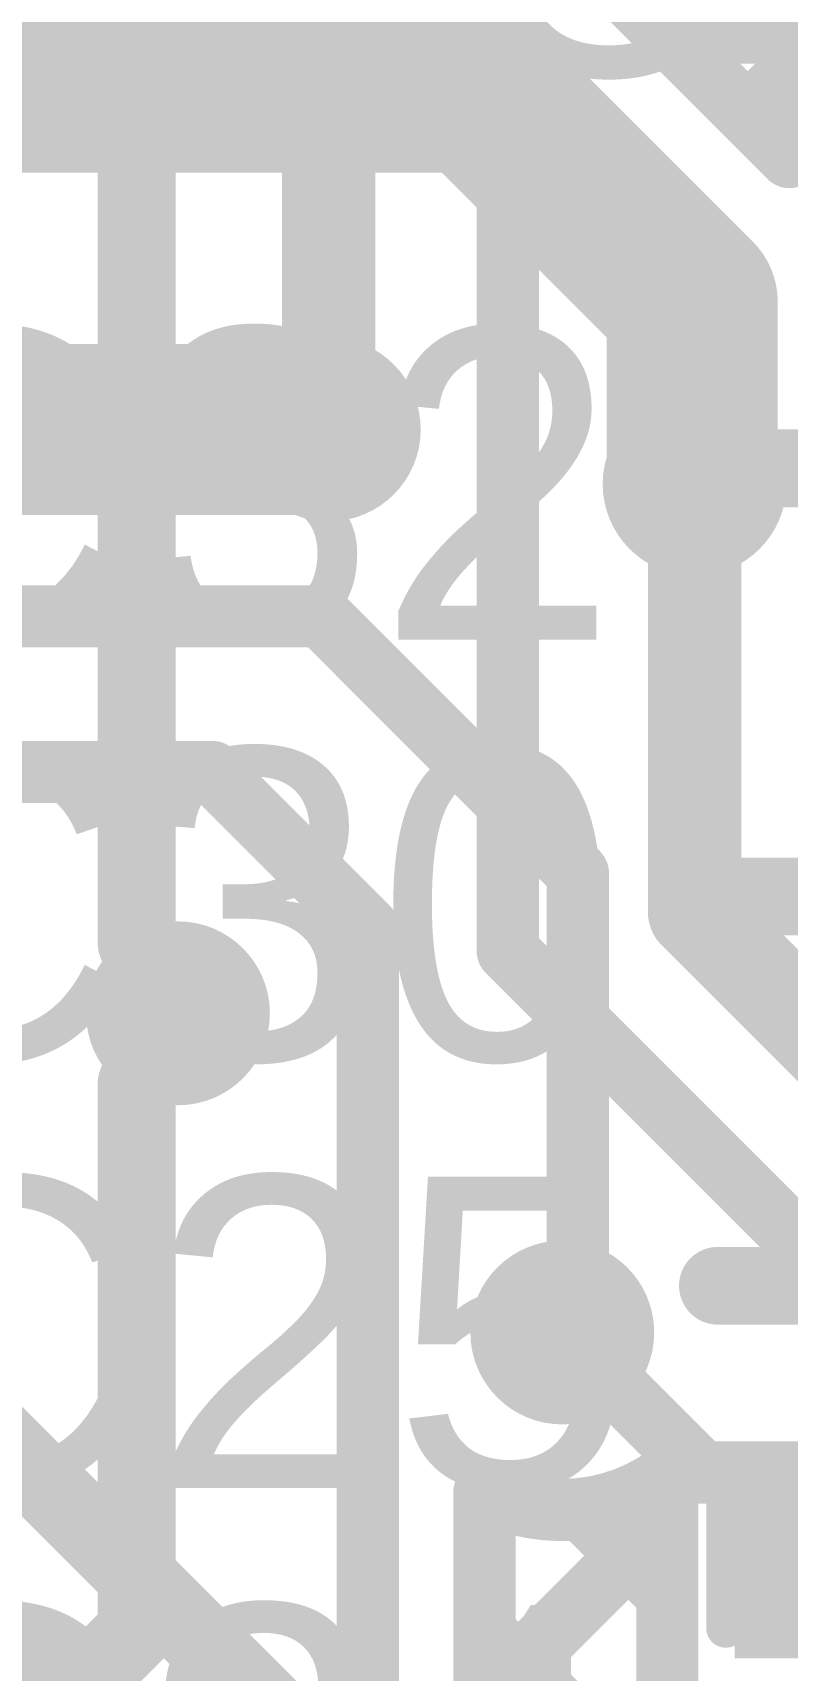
# Model space of a CAD drawing. Header units: millimetres. Extents: x -0.57 to 2.98, y -0.65 to 2.86.
# Drawn here: x 1.542 to 1.6389, y 1.1156 to 1.326 of the extents above; entities that cross this region are included whole.
import ezdxf

# ---------------------------------------------------------------- set-up
doc = ezdxf.new("R2010")
doc.units = ezdxf.units.MM
doc.header["$MEASUREMENT"] = 0
for name, color, linetype in [('BottomLayer', 5, 'Continuous'), ('BottomSolder', 6, 'Continuous'), ('Mechanical2', 216, 'Continuous'), ('TopLayer', 1, 'Continuous'), ('TopOverlay', 2, 'Continuous'), ('TopPaste', 8, 'Continuous'), ('TopSolder', 216, 'Continuous'), ('ViaHoleLayer', 16, 'Continuous')]:
    doc.layers.add(name, color=color, linetype=linetype)
doc.styles.add('Arial', font='', dxfattribs={"height": 0.2})
doc.styles.get('Arial').set_extended_font_data('Arial')

# ---------------------------------------------------------------- blocks, each defined once
blk = doc.blocks.new('C___0402_61')
at = {"layer": 'TopLayer'}
for points in [[(-0.0275, -0.0125), (-0.0275, 0.0125), (-0.0095, 0.0125), (-0.0095, -0.0125)], [(0.0095, -0.0125), (0.0095, 0.0125), (0.0275, 0.0125), (0.0275, -0.0125)]]:
    blk.add_hatch(color=1, dxfattribs=at).paths.add_polyline_path(points)
at = {"layer": 'TopPaste'}
for points in [[(-0.0275, -0.0125), (-0.0275, 0.0125), (-0.0095, 0.0125), (-0.0095, -0.0125)], [(0.0095, -0.0125), (0.0095, 0.0125), (0.0275, 0.0125), (0.0275, -0.0125)]]:
    blk.add_hatch(color=8, dxfattribs=at).paths.add_polyline_path(points)
at = {"layer": 'TopSolder'}
for points in [[(-0.02986, -0.01486), (-0.02986, 0.01486), (-0.00714, 0.01486), (-0.00714, -0.01486)], [(0.00714, -0.01486), (0.00714, 0.01486), (0.02986, 0.01486), (0.02986, -0.01486)]]:
    blk.add_hatch(color=216, dxfattribs=at).paths.add_polyline_path(points)
at = {"layer": 'TopOverlay', "const_width": 0.005}
for points in [[(-0.031, 0.016), (-0.011, 0.016)], [(-0.031, 0.016), (-0.031, -0.016)], [(0.011, 0.016), (0.031, 0.016)], [(0.031, 0.016), (0.031, -0.016)], [(-0.031, -0.016), (-0.011, -0.016)], [(0.011, -0.016), (0.031, -0.016)]]:
    blk.add_lwpolyline(points, dxfattribs=at)
at = {"layer": 'TopOverlay', "const_width": 0.0025}
for points in [[(-0.03225, 0.016, 1), (-0.02975, 0.016, 1)], [(-0.03225, 0.016, 1), (-0.02975, 0.016, 1)], [(-0.01225, 0.016, 1), (-0.00975, 0.016, 1)], [(0.00975, 0.016, 1), (0.01225, 0.016, 1)], [(0.02975, 0.016, 1), (0.03225, 0.016, 1)], [(0.02975, 0.016, 1), (0.03225, 0.016, 1)], [(-0.03225, -0.016, 1), (-0.02975, -0.016, 1)], [(-0.03225, -0.016, 1), (-0.02975, -0.016, 1)], [(-0.01225, -0.016, 1), (-0.00975, -0.016, 1)], [(0.00975, -0.016, 1), (0.01225, -0.016, 1)], [(0.02975, -0.016, 1), (0.03225, -0.016, 1)], [(0.02975, -0.016, 1), (0.03225, -0.016, 1)]]:
    blk.add_lwpolyline(points, format="xyb", close=True, dxfattribs=at)

msp = doc.modelspace()

# ---------------------------------------------------------------- hatches: boundary and pattern name
at = {"layer": 'BottomLayer'}
msp.add_hatch(color=5, dxfattribs=at).paths.add_polyline_path([(1.621, 1.322), (1.704, 1.322), (1.704, 1.358), (1.621, 1.358)])
h = msp.add_hatch(color=5, dxfattribs=at)
edge = h.paths.add_edge_path()
edge.add_arc((1.58, 1.275), 0.01181, 0, 360)
h = msp.add_hatch(color=5, dxfattribs=at)
edge = h.paths.add_edge_path()
edge.add_arc((1.627, 1.268), 0.01181, 0, 360)
h = msp.add_hatch(color=5, dxfattribs=at)
edge = h.paths.add_edge_path()
edge.add_arc((1.56062, 1.2), 0.01181, 0, 360)
h = msp.add_hatch(color=5, dxfattribs=at)
edge = h.paths.add_edge_path()
edge.add_arc((1.61, 1.159), 0.01181, 0, 360)
at = {"layer": 'BottomSolder'}
h = msp.add_hatch(color=6, dxfattribs=at)
edge = h.paths.add_edge_path()
edge.add_arc((1.58, 1.275), 0.00791, 0, 360)
h = msp.add_hatch(color=6, dxfattribs=at)
edge = h.paths.add_edge_path()
edge.add_arc((1.627, 1.268), 0.00791, 0, 360)
h = msp.add_hatch(color=6, dxfattribs=at)
edge = h.paths.add_edge_path()
edge.add_arc((1.56062, 1.2), 0.00791, 0, 360)
h = msp.add_hatch(color=6, dxfattribs=at)
edge = h.paths.add_edge_path()
edge.add_arc((1.61, 1.159), 0.00791, 0, 360)
at = {"layer": 'TopLayer'}
h = msp.add_hatch(color=1, dxfattribs=at)
edge = h.paths.add_edge_path()
edge.add_arc((1.58, 1.275), 0.01181, 0, 360)
h = msp.add_hatch(color=1, dxfattribs=at)
edge = h.paths.add_edge_path()
edge.add_arc((1.627, 1.268), 0.01181, 0, 360)
h = msp.add_hatch(color=1, dxfattribs=at)
edge = h.paths.add_edge_path()
edge.add_arc((1.56062, 1.2), 0.01181, 0, 360)
h = msp.add_hatch(color=1, dxfattribs=at)
edge = h.paths.add_edge_path()
edge.add_arc((1.61, 1.159), 0.01181, 0, 360)
at = {"layer": 'TopSolder'}
h = msp.add_hatch(color=216, dxfattribs=at)
edge = h.paths.add_edge_path()
edge.add_arc((1.58, 1.275), 0.00791, 0, 360)
h = msp.add_hatch(color=216, dxfattribs=at)
edge = h.paths.add_edge_path()
edge.add_arc((1.627, 1.268), 0.00791, 0, 360)
h = msp.add_hatch(color=216, dxfattribs=at)
edge = h.paths.add_edge_path()
edge.add_arc((1.56062, 1.2), 0.00791, 0, 360)
h = msp.add_hatch(color=216, dxfattribs=at)
edge = h.paths.add_edge_path()
edge.add_arc((1.61, 1.159), 0.00791, 0, 360)
at = {"layer": 'ViaHoleLayer'}
h = msp.add_hatch(color=16, dxfattribs=at)
edge = h.paths.add_edge_path()
edge.add_arc((1.58, 1.275), 0.00591, 0, 360)
h = msp.add_hatch(color=16, dxfattribs=at)
edge = h.paths.add_edge_path()
edge.add_arc((1.627, 1.268), 0.00591, 0, 360)
h = msp.add_hatch(color=16, dxfattribs=at)
edge = h.paths.add_edge_path()
edge.add_arc((1.56062, 1.2), 0.00591, 0, 360)
h = msp.add_hatch(color=16, dxfattribs=at)
edge = h.paths.add_edge_path()
edge.add_arc((1.61, 1.159), 0.00591, 0, 360)

# ---------------------------------------------------------------- linework, layer by layer
at = {"layer": 'BottomLayer'}
for points, const_width in [([(1.55531, 1.209), (1.55531, 1.42803)], 0.01), ([(1.58, 1.275), (1.58, 1.419)], 0.012), ([(1.603, 1.208), (1.603, 1.391)], 0.008), ([(1.627, 1.213), (1.627, 1.268)], 0.012), ([(1.627, 1.213), (1.664, 1.176)], 0.012), ([(1.55531, 1.209), (1.56062, 1.20369)], 0.01), ([(1.603, 1.208), (1.652, 1.159)], 0.008), ([(1.56062, 1.2), (1.56062, 1.20369)], 0.01), ([(1.505, 1.178), (1.5445, 1.1385)], 0.01), ([(1.487, 1.171), (1.65769, 1.00031)], 0.01), ([(1.61, 1.159), (1.628, 1.141)], 0.008), ([(1.628, 1.141), (1.77979, 1.141)], 0.008), ([(1.5445, 1.1385), (1.60868, 1.07432)], 0.01)]:
    msp.add_lwpolyline(points, dxfattribs=dict(at, const_width=const_width))
for points, const_width in [([(1.577, 1.275, 1), (1.583, 1.275, 1)], 0.006), ([(1.624, 1.268, 1), (1.63, 1.268, 1)], 0.006), ([(1.624, 1.213, 1), (1.63, 1.213, 1)], 0.006), ([(1.624, 1.213, 1), (1.63, 1.213, 1)], 0.006), ([(1.55281, 1.209, 1), (1.55781, 1.209, 1)], 0.005), ([(1.55281, 1.209, 1), (1.55781, 1.209, 1)], 0.005), ([(1.601, 1.208, 1), (1.605, 1.208, 1)], 0.004), ([(1.601, 1.208, 1), (1.605, 1.208, 1)], 0.004), ([(1.55812, 1.20369, 1), (1.56312, 1.20369, 1)], 0.005), ([(1.55812, 1.20369, 1), (1.56312, 1.20369, 1)], 0.005), ([(1.55812, 1.2, 1), (1.56312, 1.2, 1)], 0.005), ([(1.608, 1.159, 1), (1.612, 1.159, 1)], 0.004), ([(1.626, 1.141, 1), (1.63, 1.141, 1)], 0.004), ([(1.626, 1.141, 1), (1.63, 1.141, 1)], 0.004), ([(1.542, 1.1385, 1), (1.547, 1.1385, 1)], 0.005), ([(1.542, 1.1385, 1), (1.547, 1.1385, 1)], 0.005)]:
    msp.add_lwpolyline(points, format="xyb", close=True, dxfattribs=dict(at, const_width=const_width))
at = {"layer": 'Mechanical2', "const_width": 0.01}
msp.add_lwpolyline([(1.75783, 2.80917, -6.230382), (0.64896, 2.81029)], format="xyb", dxfattribs=at)
at = {"layer": 'TopLayer'}
for points, const_width in [([(1.63919, 1.31), (1.63919, 1.36331)], 0.008), ([(1.61968, 1.32951), (1.63919, 1.34902)], 0.008), ([(1.61467, 1.33452), (1.63919, 1.31)], 0.008), ([(1.407, 1.319), (1.59907, 1.319)], 0.022), ([(1.59907, 1.319), (1.62669, 1.29138)], 0.022), ([(1.63382, 1.31537), (1.63919, 1.32073)], 0.008), ([(1.62669, 1.26831), (1.62669, 1.29138)], 0.022), ([(1.407, 1.275), (1.58, 1.275)], 0.022), ([(1.62669, 1.26831), (1.627, 1.268)], 0.022), ([(1.391, 1.251), (1.579, 1.251)], 0.008), ([(1.579, 1.251), (1.612, 1.218)], 0.008), ([(1.387, 1.231), (1.565, 1.231)], 0.008), ([(1.565, 1.231), (1.585, 1.211)], 0.008), ([(1.612, 1.161), (1.612, 1.218)], 0.008), ([(1.585, 1.10961), (1.585, 1.211)], 0.008), ([(1.55531, 1.12072), (1.55531, 1.191)], 0.01), ([(1.61, 1.159), (1.612, 1.161)], 0.008), ([(1.6235, 1.1115), (1.6235, 1.14061)], 0.008), ([(1.6, 1.10961), (1.6, 1.1385)], 0.008), ([(1.61247, 1.13632), (1.6235, 1.12529)], 0.008), ([(1.6, 1.11184), (1.6235, 1.13534)], 0.008), ([(1.53228, 1.09769), (1.55531, 1.12072)], 0.01), ([(1.6, 1.12051), (1.6235, 1.09701)], 0.008)]:
    msp.add_lwpolyline(points, dxfattribs=dict(at, const_width=const_width))
for points, const_width in [([(1.61768, 1.32951, 1), (1.62168, 1.32951, 1)], 0.004), ([(1.59357, 1.319, 1), (1.60457, 1.319, 1)], 0.011), ([(1.59357, 1.319, 1), (1.60457, 1.319, 1)], 0.011), ([(1.63719, 1.32073, 1), (1.64119, 1.32073, 1)], 0.004), ([(1.63182, 1.31537, 1), (1.63582, 1.31537, 1)], 0.004), ([(1.63719, 1.31, 1), (1.64119, 1.31, 1)], 0.004), ([(1.63719, 1.31, 1), (1.64119, 1.31, 1)], 0.004), ([(1.62119, 1.29138, 1), (1.63219, 1.29138, 1)], 0.011), ([(1.62119, 1.29138, 1), (1.63219, 1.29138, 1)], 0.011), ([(1.5745, 1.275, 1), (1.5855, 1.275, 1)], 0.011), ([(1.62119, 1.26831, 1), (1.63219, 1.26831, 1)], 0.011), ([(1.62119, 1.26831, 1), (1.63219, 1.26831, 1)], 0.011), ([(1.6215, 1.268, 1), (1.6325, 1.268, 1)], 0.011), ([(1.577, 1.251, 1), (1.581, 1.251, 1)], 0.004), ([(1.577, 1.251, 1), (1.581, 1.251, 1)], 0.004), ([(1.563, 1.231, 1), (1.567, 1.231, 1)], 0.004), ([(1.563, 1.231, 1), (1.567, 1.231, 1)], 0.004), ([(1.61, 1.218, 1), (1.614, 1.218, 1)], 0.004), ([(1.61, 1.218, 1), (1.614, 1.218, 1)], 0.004), ([(1.583, 1.211, 1), (1.587, 1.211, 1)], 0.004), ([(1.583, 1.211, 1), (1.587, 1.211, 1)], 0.004), ([(1.55281, 1.191, 1), (1.55781, 1.191, 1)], 0.005), ([(1.61, 1.161, 1), (1.614, 1.161, 1)], 0.004), ([(1.61, 1.161, 1), (1.614, 1.161, 1)], 0.004), ([(1.608, 1.159, 1), (1.612, 1.159, 1)], 0.004), ([(1.6215, 1.14061, 1), (1.6255, 1.14061, 1)], 0.004), ([(1.6215, 1.14061, 1), (1.6255, 1.14061, 1)], 0.004), ([(1.598, 1.1385, 1), (1.602, 1.1385, 1)], 0.004), ([(1.598, 1.1385, 1), (1.602, 1.1385, 1)], 0.004), ([(1.61047, 1.13632, 1), (1.61447, 1.13632, 1)], 0.004), ([(1.6215, 1.13534, 1), (1.6255, 1.13534, 1)], 0.004), ([(1.6215, 1.12529, 1), (1.6255, 1.12529, 1)], 0.004), ([(1.55281, 1.12072, 1), (1.55781, 1.12072, 1)], 0.005), ([(1.55281, 1.12072, 1), (1.55781, 1.12072, 1)], 0.005), ([(1.598, 1.12051, 1), (1.602, 1.12051, 1)], 0.004), ([(1.598, 1.11184, 1), (1.602, 1.11184, 1)], 0.004)]:
    msp.add_lwpolyline(points, format="xyb", close=True, dxfattribs=dict(at, const_width=const_width))
at = {"layer": 'TopLayer', "const_width": 0.008}
msp.add_lwpolyline([(1.6235, 1.14061, -0.278674), (1.6, 1.1385)], format="xyb", dxfattribs=at)
at = {"layer": 'TopOverlay', "const_width": 0.01}
for points in [[(1.628, 1.27), (1.644, 1.27)], [(1.629, 1.215), (1.657, 1.215)], [(1.63, 1.165), (1.669, 1.165)]]:
    msp.add_lwpolyline(points, dxfattribs=at)
at = {"layer": 'TopOverlay', "const_width": 0.005}
for points in [[(1.6255, 1.27, 1), (1.6305, 1.27, 1)], [(1.6265, 1.215, 1), (1.6315, 1.215, 1)], [(1.6275, 1.165, 1), (1.6325, 1.165, 1)]]:
    msp.add_lwpolyline(points, format="xyb", close=True, dxfattribs=at)

# ---------------------------------------------------------------- block references
at = {"rotation": 90}
msp.add_blockref('C___0402_61', (1.647, 1.11), dxfattribs=at)

# ---------------------------------------------------------------- texts
at = {"layer": 'TopOverlay', "style": 'Arial'}
for s, p in [('U15', (1.59602, 1.32051)), ('C32', (1.51468, 1.24801)), ('C30', (1.51468, 1.19401)), ('C25', (1.51668, 1.13901)), ('C24', (1.51568, 1.08401))]:
    msp.add_text(s, height=0.04, dxfattribs=at).set_placement(p)

doc.saveas('drawing.dxf')
